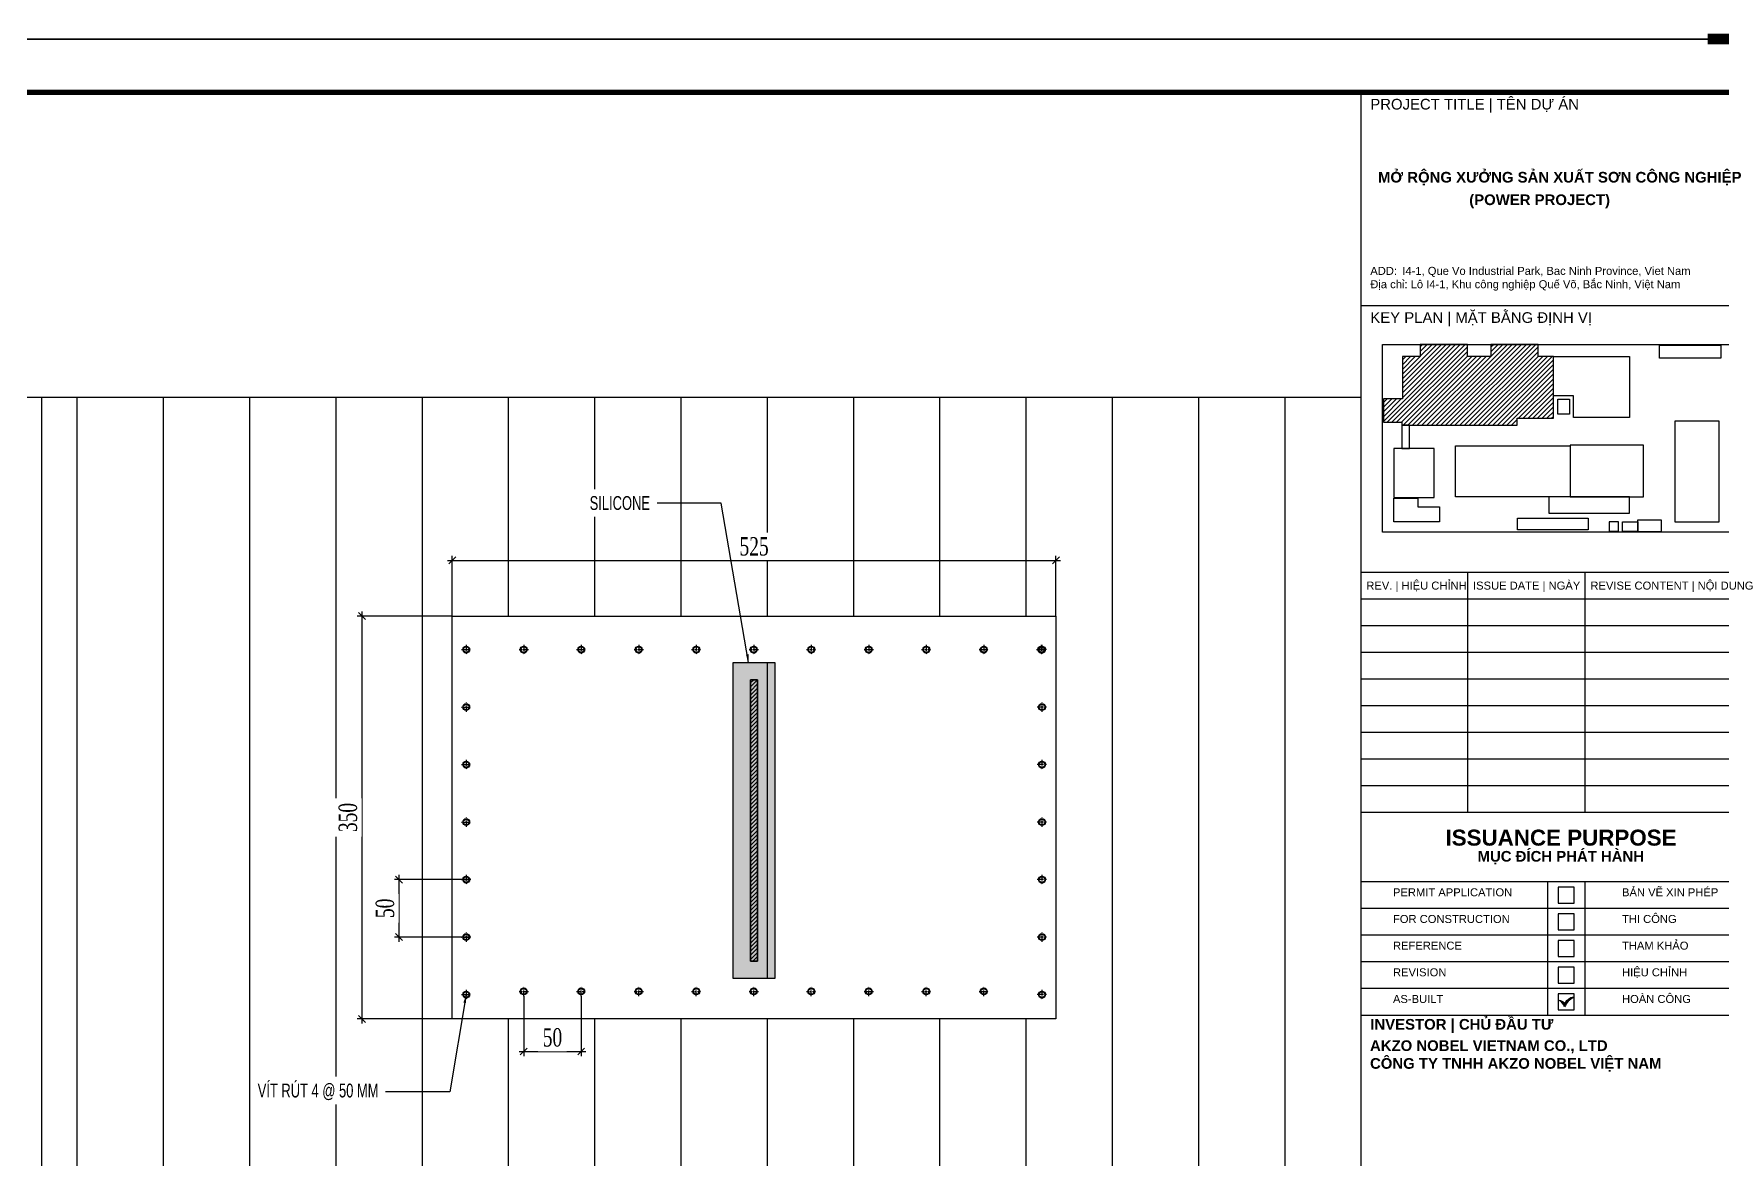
# Model space of a CAD drawing. Header units: inches. Extents: x 340055 to 349452, y -34649 to -30845.
# Drawn here: x 343791.6 to 344158.6, y -33063.3 to -32818.7 of the extents above; entities that cross this region are included whole.
import ezdxf

# ---------------------------------------------------------------- set-up
doc = ezdxf.new("R2010")
doc.units = ezdxf.units.IN
doc.header["$MEASUREMENT"] = 0
doc.linetypes.add('DD3', pattern=[0.2, 0.1, -0.1])
for name, color, linetype in [('3', 3, 'Continuous'), ('8', 8, 'Continuous'), ('NET IN', 3, 'Continuous')]:
    doc.layers.add(name, color=color, linetype=linetype)
for name, color, linetype, lineweight in [('TL-TIILE BLOCK A2$0$TL-TITLE BLOCK - TEXT @ 1', 7, 'Continuous', 25), ('TL-TIILE BLOCK A2$0$TL-TITLE BLOCK 1', 7, 'Continuous', 50), ('TL-TIILE BLOCK A2$0$TL-TITLE BLOCK 2', 7, 'Continuous', 25), ('TL-TITLE BLOCK - TEXT', 7, 'Continuous', 25)]:
    doc.layers.add(name, color=color, linetype=linetype, lineweight=lineweight)
doc.styles.add('ST1', font='times.ttf', dxfattribs={"width": 0.7})
doc.styles.add('ST1H', font='vnshxh.shx', dxfattribs={"width": 0.7})
doc.styles.add('TL-TIILE BLOCK A2$0$MEP-TEXT T.BLOCK 1', font='arial.ttf', dxfattribs={"height": 1.5})
doc.styles.add('TL-TIILE BLOCK A2$0$MEP-TEXT T.BLOCK 2', font='arial.ttf')
doc.styles.add('TL-TIILE BLOCK A2$0$MEP-TEXT T.BLOCK 3', font='arial.ttf', dxfattribs={"height": 3})
doc.dimstyles.new('3', dxfattribs={"dimtxt": 3.5, "dimasz": 1.8, "dimexe": 1, "dimexo": 0, "dimgap": 1, "dimtad": 1, "dimdec": 0, "dimlfac": 3, "dimzin": 0, "dimdsep": 46, "dimtxsty": 'ST1H', "dimblk": 'OBLIQUE', "dimcen": 1, "dimdle": 1, "dimclrd": 8, "dimclre": 8, "dimclrt": 3, "dimadec": 0, "dimazin": 0, "dimtfac": 1, "dimtdec": 0, "dimtix": 1, "dimtofl": 0, "dimtmove": 1, "dimatfit": 3, "dimfxl": 0, "dimtolj": 1, "dimtzin": 0, "dimlwd": -1, "dimlwe": -1, "dimarcsym": 0})
doc.dimstyles.new('4', dxfattribs={"dimtxt": 4, "dimasz": 1.5, "dimexe": 1, "dimexo": 0, "dimgap": 1, "dimtad": 1, "dimdec": 0, "dimlfac": 4, "dimzin": 0, "dimdsep": 46, "dimtxsty": 'ST1', "dimblk": 'OBLIQUE', "dimcen": 1, "dimdle": 1, "dimclrd": 8, "dimclre": 8, "dimclrt": 3, "dimadec": 0, "dimazin": 0, "dimtfac": 1, "dimtdec": 0, "dimtix": 1, "dimtmove": 0, "dimatfit": 3, "dimfxl": 0, "dimtolj": 1, "dimtzin": 0, "dimlwd": -1, "dimlwe": -1, "dimarcsym": 0})

# ---------------------------------------------------------------- blocks, each defined once
blk = doc.blocks.new('_Oblique')
at = {"color": 0, "linetype": 'ByBlock', "lineweight": -2}
blk.add_line((-0.5, -0.5), (0.5, 0.5), dxfattribs=at)
blk = doc.blocks.new('*D741')
at = {"color": 8, "linetype": 'Continuous', "transparency": 16777216}
for p, q in [((343882.5411039687, -32945.2427829865), (343882.5411039687, -32932.14976759905)), ((344013.7527300048, -32945.2427829865), (344013.7527300048, -32932.14976759905)), ((343881.5411039687, -32933.14976759905), (344014.7527300048, -32933.14976759905))]:
    blk.add_line(p, q, dxfattribs=at)
at = {"layer": 'Defpoints', "color": 0, "transparency": 16777216}
for p in [(344013.7527300048, -32933.14976759905), (343882.5411039687, -32945.2427829865), (344013.7527300048, -32945.2427829865)]:
    blk.add_point(p, dxfattribs=at)
at = {"color": 8, "transparency": 16777216, "xscale": 1.5, "yscale": 1.5, "zscale": 1.5, "rotation": 180}
blk.add_blockref('_Oblique', (343882.5411039687, -32933.14976759905), dxfattribs=at)
at = {"color": 8, "transparency": 16777216, "xscale": 1.5, "yscale": 1.5, "zscale": 1.5}
blk.add_blockref('_Oblique', (344013.7527300048, -32933.14976759905), dxfattribs=at)
at = {"color": 3, "transparency": 16777216, "insert": (343948.1469169867, -32930.11516053345), "char_height": 4, "attachment_point": 5, "style": 'ST1', "bg_fill": 3, "box_fill_scale": 1.25, "bg_fill_color": 256, "bg_fill_true_color": 13158600, "bg_fill_transparency": 0}
blk.add_mtext('\\A1;525', dxfattribs=at)
blk = doc.blocks.new('*D742')
at = {"color": 8, "linetype": 'Continuous', "transparency": 16777216}
for p, q in [((343882.5411039688, -32945.24278298652), (343861.9072482116, -32945.24278298652)), ((343862.9072482116, -32944.24278298652), (343862.9072482116, -33033.82606876623)), ((343882.5411039688, -33032.82606876623), (343861.9072482116, -33032.82606876623))]:
    blk.add_line(p, q, dxfattribs=at)
at = {"layer": 'Defpoints', "color": 0, "transparency": 16777216}
for p in [(343882.5411039688, -32945.24278298652), (343862.9072482116, -33032.82606876623), (343882.5411039688, -33032.82606876623)]:
    blk.add_point(p, dxfattribs=at)
at = {"color": 8, "transparency": 16777216, "xscale": 1.5, "yscale": 1.5, "zscale": 1.5}
for p, rotation in [((343862.9072482116, -32945.24278298652), 90), ((343862.9072482116, -33032.82606876623), 270)]:
    blk.add_blockref('_Oblique', p, dxfattribs=dict(at, rotation=rotation))
at = {"color": 3, "transparency": 16777216, "insert": (343859.8726411459, -32989.03442587646), "char_height": 4, "attachment_point": 5, "rotation": 90, "style": 'ST1', "bg_fill": 3, "box_fill_scale": 1.25, "bg_fill_color": 256, "bg_fill_true_color": 13158600, "bg_fill_transparency": 0}
blk.add_mtext('\\A1;350', dxfattribs=at)
blk = doc.blocks.new('*D579')
at = {"color": 8, "linetype": 'Continuous', "transparency": 16777216}
for p, q in [((343898.0741883041, -33027.85746846319), (343898.0741883041, -33040.89892906157)), ((343910.5741883041, -33027.85746846319), (343910.5741883041, -33040.89892906157)), ((343897.0741883041, -33039.89892906157), (343911.5741883041, -33039.89892906157))]:
    blk.add_line(p, q, dxfattribs=at)
at = {"layer": 'Defpoints', "color": 0, "transparency": 16777216}
for p in [(343898.0741883041, -33027.85746846319), (343910.5741883041, -33027.85746846319), (343910.5741883041, -33039.89892906157)]:
    blk.add_point(p, dxfattribs=at)
at = {"color": 8, "transparency": 16777216, "xscale": 1.5, "yscale": 1.5, "zscale": 1.5, "rotation": 180}
blk.add_blockref('_Oblique', (343898.0741883041, -33039.89892906157), dxfattribs=at)
at = {"color": 8, "transparency": 16777216, "xscale": 1.5, "yscale": 1.5, "zscale": 1.5}
blk.add_blockref('_Oblique', (343910.5741883041, -33039.89892906157), dxfattribs=at)
at = {"color": 3, "transparency": 16777216, "insert": (343904.3241883041, -33036.86432199596), "char_height": 4, "attachment_point": 5, "style": 'ST1', "bg_fill": 3, "box_fill_scale": 1.25, "bg_fill_color": 256, "bg_fill_true_color": 13158600, "bg_fill_transparency": 0}
blk.add_mtext('\\A1;50', dxfattribs=at)
blk = doc.blocks.new('*D580')
at = {"color": 8, "linetype": 'Continuous', "transparency": 16777216}
for p, q in [((343870.967513781, -33001.53044890892), (343870.967513781, -33016.03044890892)), ((343886.5863142079, -33002.53044890892), (343869.967513781, -33002.53044890892)), ((343886.5863142079, -33015.03044890892), (343869.967513781, -33015.03044890892))]:
    blk.add_line(p, q, dxfattribs=at)
at = {"layer": 'Defpoints', "color": 0, "transparency": 16777216}
for p in [(343886.5863142079, -33002.53044890892), (343870.967513781, -33015.03044890892), (343886.5863142079, -33015.03044890892)]:
    blk.add_point(p, dxfattribs=at)
at = {"color": 8, "transparency": 16777216, "xscale": 1.5, "yscale": 1.5, "zscale": 1.5}
for p, rotation in [((343870.967513781, -33002.53044890892), 90), ((343870.967513781, -33015.03044890892), 270)]:
    blk.add_blockref('_Oblique', p, dxfattribs=dict(at, rotation=rotation))
at = {"color": 3, "transparency": 16777216, "insert": (343867.9329067153, -33008.780448909), "char_height": 4, "attachment_point": 5, "rotation": 90, "style": 'ST1', "bg_fill": 3, "box_fill_scale": 1.25, "bg_fill_color": 256, "bg_fill_true_color": 13158600, "bg_fill_transparency": 0}
blk.add_mtext('\\A1;50', dxfattribs=at)
blk = doc.blocks.new('kt kien truc 1')
at = {"layer": 'TL-TIILE BLOCK A2$0$TL-TITLE BLOCK 2'}
h = blk.add_hatch(color=256, dxfattribs=at)
edge = h.paths.add_edge_path(flags=0)
edge.add_arc((549.2139918450921, 238.0123342127508), 2.366782411324562, 97.45215675905098, 148.1980778255848, ccw=False)
edge.add_arc((550.6404515332106, 237.0086335589203), 3.77234239109412, 117.3554627199894, 155.6927561452269)
edge.add_arc((545.3434936211415, 238.0292343677957), 1.933709643236496, 15.97547494096757, 63.33892493670959)
edge.add_arc((546.0383090538016, 238.1769748931256), 1.589796122815128, 42.920130800001516, 83.757719073408, ccw=False)
at = {"layer": 'TL-TITLE BLOCK - TEXT', "ltscale": 5}
h = blk.add_hatch(dxfattribs=at)
h.set_pattern_fill('ANSI31', color=252, scale=5)
h.set_pattern_definition([(45, (0.6056589822655951, 1.008431430836026), (-0.4419417382415922, 0.4419417382415922), [])])
h.paths.add_polyline_path([(545.1177861023643, 360.5188746352139), (542.2223066576844, 360.5188746352139), (542.2223066576844, 362.7441854701592), (533.3820605613091, 362.7441854701592), (533.3820605613091, 360.489272985706), (528.9963997413324, 360.489272985706), (528.9963997413324, 362.7441854701592), (520.1529842012496, 362.7441854701592), (520.1529842012496, 360.489272985706), (516.807868826867, 360.489272985706), (516.807868826867, 352.5540765176358), (513.2383765987797, 352.5560307979113), (513.2383765987797, 348.1560257390624), (516.7033966225081, 348.1560257390624), (516.7033984195259, 347.5972761715466), (538.3249932594535, 347.5972761715466), (538.3249932594535, 348.9171593409388), (545.1177861023643, 348.9171593409388)])
at = {"layer": 'Defpoints', "color": 8, "const_width": 2}
blk.add_lwpolyline([(594, 400), (594, 420), (574, 420)], dxfattribs=at)
at = {"layer": 'Defpoints', "color": 8}
blk.add_lwpolyline([(0, 0), (594, 0), (594, 420), (0, 420)], close=True, dxfattribs=at)
at = {"layer": 'TL-TIILE BLOCK A2$0$TL-TITLE BLOCK 1', "const_width": 1}
blk.add_lwpolyline([(20, 10), (579, 10), (584, 15), (584, 405), (579, 410), (20, 410), (15, 405), (15, 15)], close=True, dxfattribs=at)
at = {"layer": 'TL-TIILE BLOCK A2$0$TL-TITLE BLOCK 2'}
for p, q in [((509, 410), (509, 10)), ((584, 370), (509, 370)), ((584, 320), (509, 320)), ((584, 320), (509, 320)), ((529, 320), (529, 275)), ((551, 320), (551, 275)), ((584, 315), (509, 315)), ((584, 310), (509, 310)), ((584, 305), (509, 305)), ((584, 300), (509, 300)), ((584, 295), (509, 295)), ((584, 290), (509, 290)), ((584, 285), (509, 285)), ((584, 280), (509, 280)), ((584, 275), (509, 275)), ((584, 262), (509, 262)), ((544, 262), (544, 237)), ((551, 262), (551, 237)), ((584, 257), (509, 257)), ((584, 252), (509, 252)), ((584, 247), (509, 247)), ((584, 242), (509, 242)), ((509, 237), (584, 237))]:
    blk.add_line(p, q, dxfattribs=at)
for points in [[(549, 261), (546, 261), (546, 258), (549, 258)], [(549, 256), (546, 256), (546, 253), (549, 253)], [(549, 251), (546, 251), (546, 248), (549, 248)], [(549, 246), (546, 246), (546, 243), (549, 243)], [(549, 241), (546, 241), (546, 238), (549, 238)]]:
    blk.add_lwpolyline(points, close=True, dxfattribs=at)
for centre, radius, start, end in [((546.0383090538016, 238.1769748931256), 1.589796122815128, 42.92013079818864, 83.7577190750383), ((545.3434936211415, 238.0292343677957), 1.933709643236496, 15.975474942857, 63.33892493793503), ((550.6404515332106, 237.0086335589203), 3.77234239109412, 117.3554627231242, 155.6927561454837), ((549.2139918450921, 238.0123342127508), 2.366782411324562, 97.45215675719368, 148.1980778286963)]:
    blk.add_arc(centre, radius, start, end, dxfattribs=at)
at = {"layer": 'TL-TITLE BLOCK - TEXT'}
for points in [[(513.0843749086725, 362.7441854701592), (578.8247749086495, 362.7441854701592), (578.8247749086495, 327.5695950043512), (513.0843749086725, 327.5695950043512)], [(565.0197749086492, 362.5901854701592), (576.4597749086479, 362.5901854701592), (576.4597749086479, 360.1701854701591), (565.0197749086492, 360.1701854701591)], [(545.9193340437341, 352.4767265426361), (548.1417643045697, 352.4767265426361), (548.1417643045697, 349.709275947921), (545.9193340437341, 349.709275947921)], [(567.9435752685094, 348.4325254701591), (576.1077749086489, 348.4325254701591), (576.1077749086489, 329.4465254701593), (567.9435752685094, 329.4465254701593)], [(518.1422005906679, 347.597173416777), (516.7033938057248, 347.597173416777), (516.7033938057248, 343.2695654701594), (518.1422005906679, 343.2695654701594)], [(522.740003228113, 343.2695654701594), (515.200189953488, 343.2695654701594), (515.200189953488, 334.0295654701595), (522.740003228113, 334.0295654701595)], [(526.7742643045694, 343.7691515726769), (548.2183425899239, 343.7691515726769), (548.2183425899239, 334.1771854262329), (526.7742643045694, 334.1771854262329)], [(548.2175679407246, 334.1771854262329), (562.0211425900561, 334.1771854262329), (562.0211425900561, 343.8571738350647), (548.2175679407246, 343.8571738350647)], [(544.2583425900357, 331.0971854701579), (559.3833309549555, 331.0971854701579), (559.3833309549555, 334.1771854701587), (544.2583425900357, 334.1771854701587)], [(538.3955244535391, 330.1801447864741), (551.595524453538, 330.1801447864741), (551.595524453538, 327.9801447864742), (538.3955244535391, 327.9801447864742)], [(557.3258380792267, 329.4927254701596), (555.557225030585, 329.4927254701596), (555.557225030585, 327.7241124215179), (557.3258380792267, 327.7241124215179)], [(558.0677521888811, 329.4927254701596), (560.9277521888798, 329.4927254701596), (560.9277521888798, 327.6858654701596), (558.0677521888811, 327.6858654701596)], [(560.9277521888798, 329.8858654701592), (565.3277521888795, 329.8858654701592), (565.3277521888795, 327.5978654701591), (560.9277521888798, 327.5978654701591)]]:
    blk.add_lwpolyline(points, close=True, dxfattribs=at)
for points in [[(545.1177861023643, 360.5188746352139), (542.2223066576844, 360.5188746352139), (542.2223066576844, 362.7441854701592), (533.3820605613091, 362.7441854701592), (533.3820605613091, 360.489272985706), (528.9963997413324, 360.489272985706), (528.9963997413324, 362.7441854701592), (520.1529842012496, 362.7441854701592), (520.1529842012496, 360.489272985706), (516.807868826867, 360.489272985706), (516.807868826867, 352.5540765176358), (513.2383765987797, 352.5560307979113), (513.2383765987797, 348.1560257390624), (516.7033966225081, 348.1560257390624), (516.7033984195259, 347.5972761715466), (538.3249932594535, 347.5972761715466), (538.3249932594535, 348.9171593409388), (545.1177861023643, 348.9171593409388), (545.1177861023643, 360.5188746352139)], [(545.1177861023643, 360.5188746352139), (559.3417941812022, 360.5188746352139), (559.3417941812022, 349.0275254910659), (548.8609472751341, 349.0275254910659), (548.8609472751341, 353.1412935113785), (545.1177861023643, 353.1412935113785), (545.1177861023643, 360.5188746352139)], [(515.1896699635508, 333.9601523785545), (519.6860387102242, 333.9601523785545), (519.6792643045683, 332.2911254701596), (523.7696699635508, 332.2924454701592), (523.7696699635508, 329.4927254701556), (515.1896699635508, 329.4927254701556), (515.1896699635508, 333.9601523785545), (515.1896699635508, 333.9601523785545)]]:
    blk.add_lwpolyline(points, dxfattribs=at)
at = {"layer": 'TL-TIILE BLOCK A2$0$TL-TITLE BLOCK - TEXT @ 1', "attachment_point": 1}
for s, width, heights, insert, char_height, style in [('PROJECT TITLE | TÊN DỰ ÁN', 66.54820784047115, [0], (510.7830321226938, 408.7947269506867), 2, 'TL-TIILE BLOCK A2$0$MEP-TEXT T.BLOCK 2'), ('\\pi0.50923;{\\fArial|b1|i0|c0|p34;MỞ RỘNG XƯỞNG SẢN XUẤT SƠN CÔNG NGHIỆP}', 68.8383701581688, [0], (511.7206365273505, 395.1045713495096), 2, 'TL-TIILE BLOCK A2$0$MEP-TEXT T.BLOCK 3'), ('\\pi0.50924;{\\fArial|b1|i0|c0|p34;(POWER PROJECT)}', 32.16893061262726, [0], (528.8229266895269, 390.8801033829131), 2, 'TL-TIILE BLOCK A2$0$MEP-TEXT T.BLOCK 3'), ('ADD:^II4-1, Que Vo Industrial Park, Bac Ninh Province, Viet Nam ', 66.54820784047115, [0], (510.7830321226938, 377.2947269506867), 1.5, 'TL-TIILE BLOCK A2$0$MEP-TEXT T.BLOCK 1'), ('Địa chỉ: Lô I4-1, Khu công nghiệp Quế Võ, Bắc Ninh, Việt Nam', 66.54820784047115, [0], (510.7830321226938, 374.7947269506867), 1.5, 'TL-TIILE BLOCK A2$0$MEP-TEXT T.BLOCK 1'), ('KEY PLAN | MẶT BẰNG ĐỊNH VỊ', 66.54820784047115, [0], (510.7830321226938, 368.7947269506867), 2, 'TL-TIILE BLOCK A2$0$MEP-TEXT T.BLOCK 2'), ('REV. | HIỆU CHỈNH', 37.61800927431796, [0], (510.0384513858444, 318.2947269506867), 1.5, 'TL-TIILE BLOCK A2$0$MEP-TEXT T.BLOCK 1'), ('ISSUE DATE | NGÀY', 37.61800927431796, [0], (530.0384513858444, 318.2947269506867), 1.5, 'TL-TIILE BLOCK A2$0$MEP-TEXT T.BLOCK 1'), ('REVISE CONTENT | NỘI DUNG', 37.61800927431796, [0], (552.0384513858444, 318.2947269506867), 1.5, 'TL-TIILE BLOCK A2$0$MEP-TEXT T.BLOCK 1'), ('\\pi11.8638;{\\fArial|b1|i0|c0|p34;ISSUANCE PURPOSE}', 66.54820784047115, [0], (513.0139460923456, 271.7947269506867), 3, 'TL-TIILE BLOCK A2$0$MEP-TEXT T.BLOCK 3'), ('\\pi17.8812;{\\fArial|b1|i0|c0|p34;MỤC ĐÍCH PHÁT HÀNH}', 66.54820784047115, [0], (513.0139460923456, 267.7947269506867), 2, 'TL-TIILE BLOCK A2$0$MEP-TEXT T.BLOCK 2'), ('PERMIT APPLICATION ', 44.99455841291456, [0], (515.0384513858444, 260.7947269506867), 1.5, 'TL-TIILE BLOCK A2$0$MEP-TEXT T.BLOCK 1'), ('BẢN VẼ XIN PHÉP', 44.99455841291456, [0], (557.9686990590562, 260.7947269506867), 1.5, 'TL-TIILE BLOCK A2$0$MEP-TEXT T.BLOCK 1'), ('FOR CONSTRUCTION', 44.99455841291456, [0], (515.0384513858444, 255.7947269506867), 1.5, 'TL-TIILE BLOCK A2$0$MEP-TEXT T.BLOCK 1'), ('THI CÔNG', 44.99455841291456, [0], (557.9686990590562, 255.7947269506867), 1.5, 'TL-TIILE BLOCK A2$0$MEP-TEXT T.BLOCK 1'), ('REFERENCE ', 44.99455841291456, [0], (515.0384513858444, 250.7947269506867), 1.5, 'TL-TIILE BLOCK A2$0$MEP-TEXT T.BLOCK 1'), ('THAM KHẢO', 44.99455841291456, [0], (557.9686990590562, 250.7947269506867), 1.5, 'TL-TIILE BLOCK A2$0$MEP-TEXT T.BLOCK 1'), ('REVISION', 44.99455841291456, [1.552182810368349], (515.0384513858444, 245.7947269506867), 1.5, 'TL-TIILE BLOCK A2$0$MEP-TEXT T.BLOCK 1'), ('HIỆU CHỈNH', 44.99455841291456, [1.552182810368349], (557.9686990590562, 245.7947269506867), 1.5, 'TL-TIILE BLOCK A2$0$MEP-TEXT T.BLOCK 1'), ('AS-BUILT ', 44.99455841291456, [0], (515.0384513858444, 240.7947269506867), 1.5, 'TL-TIILE BLOCK A2$0$MEP-TEXT T.BLOCK 1'), ('HOÀN CÔNG', 44.99455841291456, [0], (557.9686990590562, 240.7947269506867), 1.5, 'TL-TIILE BLOCK A2$0$MEP-TEXT T.BLOCK 1'), ('{\\fArial|b1|i0|c0|p34;INVESTOR | CHỦ ĐẦU TƯ}', 66.54820784047115, [0], (510.7830321226938, 236.2947269506867), 2, 'TL-TIILE BLOCK A2$0$MEP-TEXT T.BLOCK 2'), ('\\pi5.64586;{\\fArial|b1|i0|c0|p34;AKZO NOBEL VIETNAM CO., LTD\\PCÔNG TY TNHH AKZO NOBEL VIỆT NAM}', 66.54820784047115, [0], (505.0884846016852, 232.2947269506867), 2, 'TL-TIILE BLOCK A2$0$MEP-TEXT T.BLOCK 2')]:
    blk.add_mtext_dynamic_manual_height_columns(s, width=width, gutter_width=15, heights=heights, dxfattribs=dict(at, insert=insert, char_height=char_height, style=style))

msp = doc.modelspace()

# ---------------------------------------------------------------- hatches: boundary and pattern name
h = msp.add_hatch()
h.set_pattern_fill('ANSI31', color=3, scale=150, angle=45, style=0)
h.set_pattern_definition([(90, (18188.53689899191, 4798.505303086553), (-18.75, 3.552713678800501e-15), [])])
h.paths.add_polyline_path([(344077.9481291532, -32897.64265165907), (343793.279164482, -32897.64265165907), (343793.279164482, -33073.43257971751), (344077.9481291531, -33073.43257971751)])
h.paths.add_polyline_path([(344013.7527300048, -33032.82606876621), (343882.5411039687, -33032.82606876621), (343882.5411039687, -32945.2427829865), (344013.7527300048, -32945.2427829865)], flags=16)
h.paths.add_polyline_path([(344011.4696456694, -32952.5304489089, -20.5759998486297), (344011.3241883041, -32952.5304489089, -20.5759998486297)], flags=0)
h.paths.add_polyline_path([(344011.3446456694, -32952.5304489089, -17.12878554483364), (344011.1991883041, -32952.5304489089, -17.12878554483364)], flags=0)
h.paths.add_polyline_path([(343952.6620218932, -33024.03383487205), (343943.6318120803, -33024.03383487205), (343943.6318120803, -32955.34195659627), (343952.6620218932, -32955.34195659627)], flags=0)
h.paths.add_polyline_path([(343948.9120218932, -33020.28383487205), (343947.3818120803, -33020.28383487205), (343947.3818120803, -32959.09195659627), (343948.9120218932, -32959.09195659627)], flags=0)
h.paths.add_polyline_path([(343944.0834706998, -32934.35813097325), (343952.285056857, -32934.35813097325), (343952.285056857, -32925.8173955731), (343944.0834706998, -32925.8173955731)], flags=24)
h.paths.add_polyline_path([(343864.1156115856, -32993.14531268251), (343864.1156115856, -32984.94372652534), (343855.5748761854, -32984.94372652534), (343855.5748761854, -32993.14531268251)], flags=24)
at = {"true_color": 0x2cc9bc}
msp.add_hatch(color=132, dxfattribs=at).paths.add_polyline_path([(343952.6620218932, -32955.34195659627), (343943.6318120803, -32955.34195659627), (343943.6318120803, -33024.03383487205), (343952.6620218932, -33024.03383487205)])
at = {"true_color": 0xf2ee0d}
h = msp.add_hatch(dxfattribs=at)
h.set_pattern_fill('ANSI31', color=2, scale=5, style=0)
h.set_pattern_definition([(45, (18189.18412229099, 4973.564102077813), (-0.4419417382415922, 0.4419417382415922), [])])
h.paths.add_polyline_path([(343947.3818120803, -33020.28383487205), (343948.9120218932, -33020.28383487205), (343948.9120218932, -32959.09195659627), (343947.3818120803, -32959.09195659627)])

# ---------------------------------------------------------------- linework, layer by layer
at = {"color": 8}
msp.add_line((343793.279164482, -32897.64265165906), (344080.0077207134, -32897.64265165906), dxfattribs=at)
at = {"color": 8, "linetype": 'DD3'}
for p, q in [((343884.5620624003, -32952.5304489089), (343886.5863142078, -32952.5304489089)), ((343885.5741883041, -32951.51832300513), (343885.5741883041, -32953.54257481267)), ((343897.0620624003, -32952.5304489089), (343899.0863142078, -32952.5304489089)), ((343898.0741883041, -32951.51832300513), (343898.0741883041, -32953.54257481267)), ((343909.5620624003, -32952.5304489089), (343911.5863142078, -32952.5304489089)), ((343910.5741883041, -32951.51832300513), (343910.5741883041, -32953.54257481267)), ((343922.0620624003, -32952.5304489089), (343924.0863142078, -32952.5304489089)), ((343923.0741883041, -32951.51832300513), (343923.0741883041, -32953.54257481267)), ((343934.5620624003, -32952.5304489089), (343936.5863142078, -32952.5304489089)), ((343935.5741883041, -32951.51832300513), (343935.5741883041, -32953.54257481267)), ((343947.0620624003, -32952.5304489089), (343949.0863142078, -32952.5304489089)), ((343948.0741883041, -32951.51832300513), (343948.0741883041, -32953.54257481267)), ((343959.5620624003, -32952.5304489089), (343961.5863142078, -32952.5304489089)), ((343960.5741883041, -32951.51832300513), (343960.5741883041, -32953.54257481267)), ((343972.0620624003, -32952.5304489089), (343974.0863142078, -32952.5304489089)), ((343973.0741883041, -32951.51832300513), (343973.0741883041, -32953.54257481267)), ((343984.5620624003, -32952.5304489089), (343986.5863142078, -32952.5304489089)), ((343985.5741883041, -32951.51832300513), (343985.5741883041, -32953.54257481267)), ((343997.0620624003, -32952.5304489089), (343999.0863142078, -32952.5304489089)), ((343998.0741883041, -32951.51832300513), (343998.0741883041, -32953.54257481267)), ((344009.5620624003, -32952.5304489089), (344011.5863142078, -32952.5304489089)), ((344011.7317715731, -32952.5304489089), (344009.7075197657, -32952.5304489089)), ((344010.5741883041, -32951.51832300513), (344010.5741883041, -32953.54257481267)), ((344010.7196456694, -32951.51832300513), (344010.7196456694, -32953.54257481267)), ((343884.5620624003, -32965.0304489089), (343886.5863142078, -32965.0304489089)), ((343885.5741883041, -32964.01832300513), (343885.5741883041, -32966.04257481267)), ((344011.7317715731, -32965.0304489089), (344009.7075197657, -32965.0304489089)), ((344010.7196456694, -32964.01832300513), (344010.7196456694, -32966.04257481267)), ((343885.5741883041, -32976.51832300513), (343885.5741883041, -32978.54257481267)), ((344010.7196456694, -32976.51832300513), (344010.7196456694, -32978.54257481267)), ((343884.5620624003, -32977.5304489089), (343886.5863142078, -32977.5304489089)), ((344011.7317715731, -32977.5304489089), (344009.7075197657, -32977.5304489089)), ((343884.5620624003, -32990.0304489089), (343886.5863142078, -32990.0304489089)), ((343885.5741883041, -32989.01832300513), (343885.5741883041, -32991.04257481267)), ((344011.7317715731, -32990.0304489089), (344009.7075197657, -32990.0304489089)), ((344010.7196456694, -32989.01832300513), (344010.7196456694, -32991.04257481267)), ((343885.5741883041, -33001.51832300513), (343885.5741883041, -33003.54257481267)), ((344010.7196456694, -33001.51832300513), (344010.7196456694, -33003.54257481267)), ((343884.5620624003, -33002.5304489089), (343886.5863142078, -33002.5304489089)), ((344011.7317715731, -33002.5304489089), (344009.7075197657, -33002.5304489089)), ((343884.5620624003, -33015.0304489089), (343886.5863142078, -33015.0304489089)), ((343885.5741883041, -33014.01832300513), (343885.5741883041, -33016.04257481267)), ((344011.7317715731, -33015.0304489089), (344009.7075197657, -33015.0304489089)), ((344010.7196456694, -33014.01832300513), (344010.7196456694, -33016.04257481267)), ((343884.5620624003, -33027.5304489089), (343886.5863142078, -33027.5304489089)), ((343885.5741883041, -33026.51832300513), (343885.5741883041, -33028.54257481267)), ((343897.0620624003, -33026.84534255942), (343899.0863142078, -33026.84534255942)), ((343898.0741883041, -33027.85746846319), (343898.0741883041, -33025.83321665565)), ((343909.5620624003, -33026.84534255942), (343911.5863142078, -33026.84534255942)), ((343910.5741883041, -33027.85746846319), (343910.5741883041, -33025.83321665565)), ((343922.0620624003, -33026.84534255942), (343924.0863142078, -33026.84534255942)), ((343923.0741883041, -33027.85746846319), (343923.0741883041, -33025.83321665565)), ((343934.5620624003, -33026.84534255942), (343936.5863142078, -33026.84534255942)), ((343935.5741883041, -33027.85746846319), (343935.5741883041, -33025.83321665565)), ((343947.0620624003, -33026.84534255942), (343949.0863142078, -33026.84534255942)), ((343948.0741883041, -33027.85746846319), (343948.0741883041, -33025.83321665565)), ((343959.5620624003, -33026.84534255942), (343961.5863142078, -33026.84534255942)), ((343960.5741883041, -33027.85746846319), (343960.5741883041, -33025.83321665565)), ((343972.0620624003, -33026.84534255942), (343974.0863142078, -33026.84534255942)), ((343973.0741883041, -33027.85746846319), (343973.0741883041, -33025.83321665565)), ((343984.5620624003, -33026.84534255942), (343986.5863142078, -33026.84534255942)), ((343985.5741883041, -33027.85746846319), (343985.5741883041, -33025.83321665565)), ((343997.0620624003, -33026.84534255942), (343999.0863142078, -33026.84534255942)), ((343998.0741883041, -33027.85746846319), (343998.0741883041, -33025.83321665565)), ((344011.7317715731, -33027.5304489089), (344009.7075197657, -33027.5304489089)), ((344010.7196456694, -33026.51832300513), (344010.7196456694, -33028.54257481267))]:
    msp.add_line(p, q, dxfattribs=at)
at = {"color": 8}
for points in [[(343508.610199811, -32897.64265165906), (343793.279164482, -32897.64265165906), (343793.279164482, -33249.22250777596), (343508.610199811, -33249.22250777596)], [(343882.5411039687, -32945.2427829865), (344013.7527300048, -32945.2427829865), (344013.7527300048, -33032.82606876621), (343882.5411039687, -33032.82606876621)]]:
    msp.add_lwpolyline(points, close=True, dxfattribs=at)
at = {"color": 132, "true_color": 0x2cc9bc}
msp.add_lwpolyline([(343943.6318120803, -32955.34195659627), (343952.6620218932, -32955.34195659627), (343952.6620218932, -33024.03383487205), (343943.6318120803, -33024.03383487205)], close=True, dxfattribs=at)
at = {"color": 2, "true_color": 0xf2ee0d}
msp.add_lwpolyline([(343947.3818120803, -32959.09195659627), (343948.9120218932, -32959.09195659627), (343948.9120218932, -33020.28383487205), (343947.3818120803, -33020.28383487205)], close=True, dxfattribs=at)
at = {"color": 8}
for centre, radius in [((343885.5741883041, -32952.5304489089), 0.75), ((343885.5741883041, -32952.5304489089), 0.625), ((343898.0741883041, -32952.5304489089), 0.75), ((343898.0741883041, -32952.5304489089), 0.625), ((343910.5741883041, -32952.5304489089), 0.75), ((343910.5741883041, -32952.5304489089), 0.625), ((343923.0741883041, -32952.5304489089), 0.75), ((343923.0741883041, -32952.5304489089), 0.625), ((343935.5741883041, -32952.5304489089), 0.75), ((343935.5741883041, -32952.5304489089), 0.625), ((343948.0741883041, -32952.5304489089), 0.75), ((343948.0741883041, -32952.5304489089), 0.625), ((343960.5741883041, -32952.5304489089), 0.75), ((343960.5741883041, -32952.5304489089), 0.625), ((343973.0741883041, -32952.5304489089), 0.75), ((343973.0741883041, -32952.5304489089), 0.625), ((343985.5741883041, -32952.5304489089), 0.75), ((343985.5741883041, -32952.5304489089), 0.625), ((343998.0741883041, -32952.5304489089), 0.75), ((343998.0741883041, -32952.5304489089), 0.625), ((344010.5741883041, -32952.5304489089), 0.75), ((344010.5741883041, -32952.5304489089), 0.625), ((344010.7196456694, -32952.5304489089), 0.75), ((344010.7196456694, -32952.5304489089), 0.625), ((343885.5741883041, -32965.0304489089), 0.75), ((343885.5741883041, -32965.0304489089), 0.625), ((344010.7196456694, -32965.0304489089), 0.75), ((344010.7196456694, -32965.0304489089), 0.625), ((343885.5741883041, -32977.5304489089), 0.75), ((344010.7196456694, -32977.5304489089), 0.75), ((343885.5741883041, -32977.5304489089), 0.625), ((344010.7196456694, -32977.5304489089), 0.625), ((343885.5741883041, -32990.0304489089), 0.75), ((343885.5741883041, -32990.0304489089), 0.625), ((344010.7196456694, -32990.0304489089), 0.75), ((344010.7196456694, -32990.0304489089), 0.625), ((343885.5741883041, -33002.5304489089), 0.75), ((343885.5741883041, -33002.5304489089), 0.625), ((344010.7196456694, -33002.5304489089), 0.75), ((344010.7196456694, -33002.5304489089), 0.625), ((343885.5741883041, -33015.0304489089), 0.75), ((343885.5741883041, -33015.0304489089), 0.625), ((344010.7196456694, -33015.0304489089), 0.75), ((344010.7196456694, -33015.0304489089), 0.625), ((343885.5741883041, -33027.5304489089), 0.75), ((343885.5741883041, -33027.5304489089), 0.625), ((343898.0741883041, -33026.84534255942), 0.75), ((343898.0741883041, -33026.84534255942), 0.625), ((343910.5741883041, -33026.84534255942), 0.75), ((343910.5741883041, -33026.84534255942), 0.625), ((343923.0741883041, -33026.84534255942), 0.75), ((343923.0741883041, -33026.84534255942), 0.625), ((343935.5741883041, -33026.84534255942), 0.75), ((343935.5741883041, -33026.84534255942), 0.625), ((343948.0741883041, -33026.84534255942), 0.75), ((343948.0741883041, -33026.84534255942), 0.625), ((343960.5741883041, -33026.84534255942), 0.75), ((343960.5741883041, -33026.84534255942), 0.625), ((343973.0741883041, -33026.84534255942), 0.75), ((343973.0741883041, -33026.84534255942), 0.625), ((343985.5741883041, -33026.84534255942), 0.75), ((343985.5741883041, -33026.84534255942), 0.625), ((343998.0741883041, -33026.84534255942), 0.75), ((343998.0741883041, -33026.84534255942), 0.625), ((344010.7196456694, -33027.5304489089), 0.75), ((344010.7196456694, -33027.5304489089), 0.625)]:
    msp.add_circle(centre, radius, dxfattribs=at)
at = {"layer": '8', "color": 2}
msp.add_lwpolyline([(343947.3818120803, -33020.28383487205), (343948.9120218932, -33020.28383487205), (343948.9120218932, -32959.09195659627), (343947.3818120803, -32959.09195659627)], close=True, dxfattribs=at)

# ---------------------------------------------------------------- next in the draw order: dimensions: what is measured, and where the dimension line sits
at = {"color": 8}
for base, p1, p2, picture, middle in [((344013.7527300048, -32933.14976759905), (343882.5411039687, -32945.2427829865), (344013.7527300048, -32945.2427829865), '*D741', (343948.1469169867, -32930.11516053345)), ((343910.5741883041, -33039.89892906157), (343898.0741883041, -33027.85746846319), (343910.5741883041, -33027.85746846319), '*D579', (343904.3241883041, -33036.86432199596))]:
    dim = msp.add_linear_dim(base=base, p1=p1, p2=p2, dimstyle='4', dxfattribs=at)
    dim.commit()
    dim.dimension.update_dxf_attribs({"geometry": picture, "text_midpoint": middle})

# ---------------------------------------------------------------- next in the draw order: dimensions: what is measured, and where the dimension line sits
dim = msp.add_linear_dim(base=(343862.9072482116, -33032.82606876623), p1=(343882.5411039687, -32945.2427829865), p2=(343882.5411039687, -33032.82606876621), angle=90, dimstyle='4', dxfattribs=at)
dim.commit()
dim.dimension.update_dxf_attribs({"geometry": '*D742', "text_midpoint": (343859.8726411459, -32989.03442587646)})

# ---------------------------------------------------------------- next in the draw order: leaders
at = {"color": 9}
msp.add_leader([(343946.9560591368, -32955.34195659627), (343941.0085587206, -32920.68800235392), (343925.5221747521, -32920.68800235392)], dimstyle='3', override={"dimgap": 1, "dimtad": 0}, dxfattribs=at)

# ---------------------------------------------------------------- next in the draw order: texts
at = {"layer": '3', "insert": (343925.5221747521, -32920.68800235392), "char_height": 3, "attachment_point": 6, "style": 'ST1H', "bg_fill": 2}
msp.add_mtext('\\A1;silicone', dxfattribs=at)

# ---------------------------------------------------------------- next in the draw order: dimensions: what is measured, and where the dimension line sits
at = {"color": 8}
dim = msp.add_linear_dim(base=(343870.967513781, -33015.03044890892), p1=(343886.5863142078, -33002.5304489089), p2=(343886.5863142078, -33015.0304489089), angle=90, dimstyle='4', dxfattribs=at)
dim.commit()
dim.dimension.update_dxf_attribs({"geometry": '*D580', "text_midpoint": (343867.9329067153, -33008.780448909)})

# ---------------------------------------------------------------- next in the draw order: leaders
at = {"color": 9}
msp.add_leader([(343885.5741883041, -33027.5304489089), (343882.0021103052, -33048.69030056806), (343866.5157263367, -33048.69030056806)], dimstyle='3', override={"dimgap": 1, "dimtad": 0}, dxfattribs=at)

# ---------------------------------------------------------------- next in the draw order: texts
at = {"layer": '3', "insert": (343866.5157263367, -33048.69030056806), "char_height": 3, "attachment_point": 6, "style": 'ST1H', "bg_fill": 2}
msp.add_mtext('\\A1;vÝt rót 4 @ 50 mm', dxfattribs=at)

# ---------------------------------------------------------------- next in the draw order: linework, layer by layer
at = {"layer": 'NET IN'}
msp.add_lwpolyline([(343489.790629483, -32819.81651229742), (344178.5704962628, -32819.81651229742), (344178.5704962628, -33306.41706614559), (343489.790629483, -33306.41706614559)], close=True, dxfattribs=at)

# ---------------------------------------------------------------- next in the draw order: block references
at = {"layer": '3', "xscale": 1.159562065285868, "yscale": 1.159562065285868, "zscale": 1.159562065285868}
msp.add_blockref('kt kien truc 1', (343489.790629483, -33306.83257971748), dxfattribs=at)

doc.saveas('drawing.dxf')
